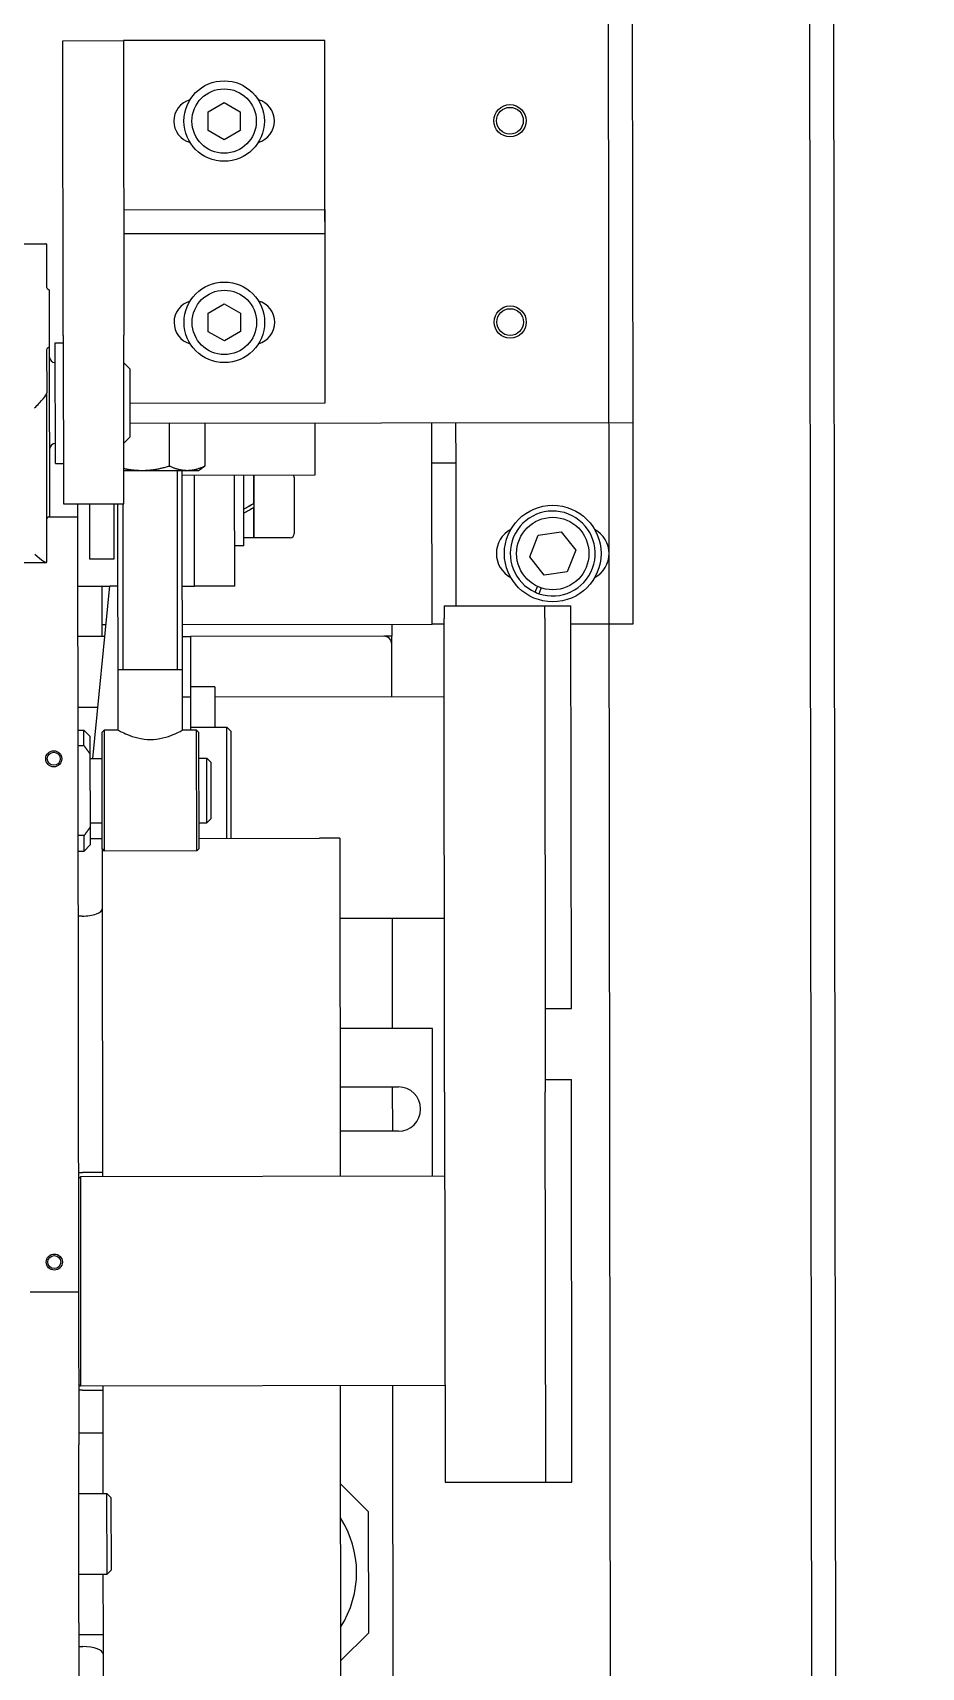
# Model space of a CAD drawing. Header units: feet. Extents: x -99009 to 3252343, y -11094690 to 9035152.
# Drawn here: x 2520454.6 to 2520675.4, y -1972997.9 to -1972591.9 of the extents above; entities that cross this region are included whole.
import ezdxf

# ---------------------------------------------------------------- set-up
doc = ezdxf.new("R2010")
doc.units = ezdxf.units.FT
for name, color, linetype in [('1', 1, 'Continuous'), ('K-LINE', 7, 'Continuous'), ('栗本図面枠', 7, 'Continuous')]:
    doc.layers.add(name, color=color, linetype=linetype)

# ---------------------------------------------------------------- blocks, each defined once
blk = doc.blocks.new('K24582845e8a56')
at = {"layer": '栗本図面枠', "color": 1}
for p, q in [((-3309.55, 250), (-4554.55, 250)), ((-3309.55, 244), (-4548.55, 244)), ((-3832.05, 200), (-3932.05, 200)), ((-3782.05, 200), (-3832.05, 200)), ((-3832.05, 75), (-3832.05, 200)), ((-3782.05, 184.5), (-3782.05, 200)), ((-3359.55, 194), (-4498.55, 194)), ((-3804.92, 182.13), (-3800.39, 185.71)), ((-3800.39, 185.71), (-3795.02, 183.58)), ((-3795.02, 183.58), (-3794.19, 177.87)), ((-3686.55, 184.5), (-3786.55, 184.5)), ((-3786.55, 178), (-3786.55, 184.5)), ((-3686.55, 178), (-3686.55, 184.5)), ((-3568.91, 184.5), (-3668.91, 184.5)), ((-3668.91, 178), (-3668.91, 184.5)), ((-3568.91, 178), (-3568.91, 184.5)), ((-3804.08, 176.42), (-3804.92, 182.13)), ((-3798.72, 174.29), (-3804.08, 176.42)), ((-3794.19, 177.87), (-3798.72, 174.29)), ((-3789.95, 175.64), (-3791.39, 176.21)), ((-3791.02, 177.14), (-3789.58, 176.57)), ((-3783.47, 178), (-3786.55, 178)), ((-3786.55, 153), (-3786.55, 178)), ((-3783.47, 178), (-3786.55, 178)), ((-3783.47, 178), (-3665.83, 178)), ((-3568.91, 178), (-3665.83, 178)), ((-3568.91, 178), (-3665.83, 178)), ((-3568.91, 153), (-3568.91, 178)), ((-3822.05, 156), (-3832.05, 156)), ((-3822.05, 156), (-3822.05, 150)), ((-3786.55, 156), (-3822.05, 156)), ((-3786.55, 153), (-3783.47, 153)), ((-3665.83, 153), (-3783.47, 153)), ((-3782.05, 153), (-3782.05, 150)), ((-3764.05, 96), (-3764.05, 153)), ((-3709.05, 127), (-3709.05, 153)), ((-3665.83, 153), (-3568.91, 153)), ((-3644.91, 153), (-3644.91, 62.5)), ((-3592.91, 153), (-3592.91, 62.5)), ((-3822.05, 150), (-3832.05, 150)), ((-3782.05, 150), (-3822.05, 150)), ((-3782.05, 88), (-3782.05, 150)), ((-3644.91, 150), (-3681.62, 150)), ((-3681.62, 150), (-3681.62, 127)), ((-3782.05, 140), (-3779.05, 140)), ((-3779.05, 140), (-3779.05, 138)), ((-3777.05, 140), (-3779.05, 140)), ((-3764.05, 140), (-3777.05, 140)), ((-3709.05, 140), (-3681.62, 140)), ((-3667.12, 127), (-3667.12, 141.5)), ((-3667.12, 140), (-3656.12, 140)), ((-3656.12, 141.5), (-3656.12, 127)), ((-3592.91, 140), (-3488.05, 140)), ((-3779.05, 138), (-3779.05, 90)), ((-3568.55, 127), (-3561.55, 134)), ((-3531.55, 134), (-3561.55, 134)), ((-3531.55, 134), (-3524.55, 127)), ((-3728.91, 127), (-3728.91, 122)), ((-3728.91, 127), (-3644.91, 127)), ((-3592.91, 127), (-3508.91, 127)), ((-3837.05, 123.5), (-3927.05, 123.5)), ((-3927.05, 123.5), (-3927.05, 73.5)), ((-3885.05, 123.5), (-3879.05, 123.5)), ((-3885.05, 73.5), (-3885.05, 123.5)), ((-3879.05, 123.5), (-3879.05, 73.5)), ((-3837.05, 75), (-3837.05, 123.5)), ((-3728.91, 92), (-3728.91, 122)), ((-3819.12, 121), (-3832.05, 121)), ((-3819.12, 88), (-3819.12, 121)), ((-3818.55, 115.8), (-3804.55, 115.8)), ((-3803.55, 114.8), (-3803.55, 105.8)), ((-3812.07, 105.8), (-3819.12, 105.8)), ((-3819.12, 105.8), (-3803.55, 105.8)), ((-3803.55, 105.8), (-3811.07, 105.8)), ((-3803.55, 105.8), (-3803.55, 103.3)), ((-3911.67, 98.5), (-3909.36, 102.5)), ((-3909.36, 102.5), (-3904.74, 102.5)), ((-3904.74, 102.5), (-3902.43, 98.5)), ((-3861.67, 98.5), (-3859.36, 102.5)), ((-3859.36, 102.5), (-3854.74, 102.5)), ((-3854.74, 102.5), (-3852.43, 98.5)), ((-3801.55, 103.3), (-3819.12, 103.3)), ((-3801.55, 103.3), (-3801.55, 101)), ((-3909.36, 94.5), (-3911.67, 98.5)), ((-3902.43, 98.5), (-3904.74, 94.5)), ((-3859.36, 94.5), (-3861.67, 98.5)), ((-3852.43, 98.5), (-3854.74, 94.5)), ((-3791.55, 101), (-3819.12, 101)), ((-3791.55, 101), (-3791.55, 91)), ((-3755.55, 100), (-3756.55, 99)), ((-3728.91, 99), (-3756.55, 99)), ((-3756.55, 90), (-3756.55, 99)), ((-3755.55, 100), (-3728.91, 100)), ((-3904.74, 94.5), (-3909.36, 94.5)), ((-3854.74, 94.5), (-3859.36, 94.5)), ((-3821.39, 93.67), (-3832.05, 93.67)), ((-3766.55, 96), (-3766.45, 96)), ((-3766.55, 96), (-3766.55, 90)), ((-3766.45, 96), (-3756.55, 96)), ((-3747.79, 95), (-3748.79, 94)), ((-3732.79, 94), (-3748.79, 94)), ((-3748.79, 92), (-3748.79, 94)), ((-3747.79, 95), (-3733.79, 95)), ((-3733.79, 95), (-3732.79, 94)), ((-3732.79, 92), (-3732.79, 94)), ((-3820.31, 92), (-3820.78, 92.81)), ((-3820.31, 89.26), (-3820.31, 92)), ((-3791.55, 91), (-3819.12, 91)), ((-3791.55, 91), (-3819.12, 91)), ((-3791.55, 88), (-3791.55, 91)), ((-3779.05, 90), (-3764.05, 90)), ((-3779.05, 88), (-3779.05, 90)), ((-3764.05, 90), (-3755.79, 90)), ((-3764.05, 88), (-3764.05, 90)), ((-3755.29, 92), (-3755.79, 91.5)), ((-3755.79, 91.5), (-3755.79, 88)), ((-3725.79, 91.5), (-3755.79, 91.5)), ((-3755.29, 92), (-3726.29, 92)), ((-3726.29, 92), (-3725.79, 91.5)), ((-3725.79, 91.5), (-3725.79, 68.5)), ((-3820.31, 78.02), (-3820.31, 89.26)), ((-3755.79, 88), (-3820.31, 88)), ((-3770.79, 88), (-3770.79, 72)), ((-3821.39, 84.86), (-3832.05, 84.86)), ((-3820.31, 73.5), (-3820.31, 78.02)), ((-3927.05, 73.5), (-3853.87, 73.5)), ((-3927.05, 58.5), (-3927.05, 73.5)), ((-3812.05, 73.5), (-3853.87, 73.5)), ((-3845.55, 75), (-3847.05, 73.5)), ((-3845.55, 75), (-3828.55, 75)), ((-3828.55, 75), (-3827.05, 73.5)), ((-3812.05, 58.5), (-3812.05, 73.5)), ((-3755.79, 72), (-3812.05, 72)), ((-3812.05, 71), (-3798.31, 71)), ((-3798.31, 71), (-3798.31, 65)), ((-3791.62, 70), (-3791.62, 72)), ((-3748.79, 65.72), (-3791.62, 70)), ((-3791.55, 62), (-3791.55, 69.99)), ((-3782.05, 68), (-3782.05, 69.04)), ((-3755.79, 72), (-3755.79, 68.5)), ((-3565.21, 70), (-3566.21, 69)), ((-3565.21, 70), (-3547.21, 70)), ((-3547.21, 70), (-3546.21, 69)), ((-3798.31, 65), (-3812.05, 65)), ((-3791.55, 68), (-3782.05, 68)), ((-3782.05, 68), (-3779.05, 68)), ((-3779.05, 68.74), (-3779.05, 62)), ((-3761.55, 62), (-3761.55, 66.99)), ((-3755.79, 68.5), (-3725.79, 68.5)), ((-3755.29, 68), (-3755.79, 68.5)), ((-3754.29, 65), (-3755.79, 63.5)), ((-3726.29, 68), (-3755.29, 68)), ((-3754.29, 65), (-3749.86, 65)), ((-3749.86, 65), (-3731.72, 65)), ((-3748.79, 65), (-3748.79, 68)), ((-3732.79, 65), (-3732.79, 68)), ((-3731.72, 65), (-3727.29, 65)), ((-3728.91, 65), (-3728.91, 68)), ((-3727.29, 65), (-3725.79, 63.5)), ((-3726.29, 68), (-3725.79, 68.5)), ((-3726.29, 68), (-3711.44, 68)), ((-3711.44, 68), (-3645.91, 68)), ((-3645.91, 68), (-3645.91, 63)), ((-3645.91, 68), (-3644.91, 68)), ((-3592.91, 68), (-3591.91, 68)), ((-3591.91, 63), (-3591.91, 68)), ((-3591.91, 68), (-3581.21, 68)), ((-3581.21, 68), (-3581.11, 68)), ((-3581.21, 68), (-3581.21, 62)), ((-3581.11, 68), (-3566.21, 68)), ((-3546.21, 69), (-3566.21, 69)), ((-3566.21, 62), (-3566.21, 69)), ((-3546.21, 62), (-3546.21, 69)), ((-3546.21, 68), (-3531.31, 68)), ((-3531.31, 68), (-3531.21, 68)), ((-3531.21, 62), (-3531.21, 68)), ((-3531.21, 68), (-3526.38, 68)), ((-3526.38, 68), (-3508.91, 68)), ((-3812.05, 62), (-3808.71, 62)), ((-3808.71, 62), (-3808.71, 54.66)), ((-3808.71, 62), (-3616.21, 62)), ((-3751.97, 63.5), (-3755.79, 63.5)), ((-3755.79, 62), (-3755.79, 63.5)), ((-3751.97, 62), (-3751.97, 63.5)), ((-3729.61, 63.5), (-3729.61, 62)), ((-3725.79, 63.5), (-3729.61, 63.5)), ((-3725.79, 62), (-3725.79, 63.5)), ((-3709.62, 63), (-3709.62, 62)), ((-3645.91, 62), (-3645.91, 63)), ((-3644.91, 62.5), (-3592.91, 62.5)), ((-3644.41, 62), (-3644.91, 62.5)), ((-3616.21, 62), (-3616.21, 50)), ((-3616.21, 62), (-3578.32, 62)), ((-3593.41, 62), (-3592.91, 62.5)), ((-3591.91, 63), (-3591.91, 62)), ((-3534.11, 62), (-3578.32, 62)), ((-3534.11, 62), (-3496.21, 62)), ((-3528.2, 62), (-3528.2, 63)), ((-3853.87, 58.5), (-3927.05, 58.5)), ((-3853.87, 58.5), (-3812.05, 58.5)), ((-3852.05, 56.5), (-3852.05, 58.5)), ((-3822.05, 56.5), (-3822.05, 58.5)), ((-3876.64, 46.25), (-3876.64, 54.21)), ((-3876.5, 54.35), (-3865.82, 54.35)), ((-3865.22, 55), (-3850.9, 55)), ((-3822.05, 56.5), (-3852.05, 56.5)), ((-3850.9, 55), (-3808.89, 55)), ((-3850.3, 54.35), (-3839.61, 54.35)), ((-3797.61, 54.35), (-3839.61, 54.35)), ((-3797.47, 34.9), (-3797.47, 54.21))]:
    blk.add_line(p, q, dxfattribs=at)
at = {"layer": '栗本図面枠', "color": 1, "ltscale": 11.979922}
blk.add_line((-3770.79, 86.79), (-3820.31, 86.79), dxfattribs=at)
at = {"layer": '栗本図面枠', "color": 1, "ltscale": 13.308911}
blk.add_line((-3812.05, 73.21), (-3770.79, 73.21), dxfattribs=at)
at = {"layer": '栗本図面枠', "color": 1}
for centre, radius in [((-3799.55, 180), 12), ((-3799.55, 180), 9), ((-3907.05, 169.5), 3.32), ((-3857.05, 169.5), 3.32), ((-3907.05, 98.5), 10), ((-3907.05, 98.5), 8), ((-3857.05, 98.5), 10), ((-3857.05, 98.5), 8), ((-3748.71, 56), 1.62), ((-3623.71, 56), 1.62)]:
    blk.add_circle(centre, radius, dxfattribs=at)
at = {"layer": '栗本図面枠', "color": 1, "ltscale": 12.159042}
for centre in [(-3907.05, 169.5), (-3857.05, 169.5)]:
    blk.add_circle(centre, 4, dxfattribs=at)
at = {"layer": '栗本図面枠', "color": 1, "ltscale": 4.786925}
for centre in [(-3748.71, 56), (-3623.71, 56)]:
    blk.add_circle(centre, 2, dxfattribs=at)
at = {"layer": '栗本図面枠', "color": 1}
for centre, radius, start, end in [((-3799.55, 187.25), 6.75, 27.9506, 152.0494), ((-3799.55, 180), 10.55, 341.0151, 335.5822), ((-3799.55, 180), 10.55, 335.5822, 341.0151), ((-3799.55, 172.75), 6.75, 207.9506, 332.0494), ((-3661.62, 141.5), 5.5, 0, 180), ((-3777.05, 138), 2, 90, 180), ((-3546.55, 106), 25, 57.1401, 122.8599), ((-3818.55, 114.8), 1, 90, 124.1942), ((-3804.55, 114.8), 1, 0, 90), ((-3907.05, 105.5), 5.5, 15.6334, 164.3666), ((-3857.05, 105.5), 5.5, 15.6334, 164.3666), ((-3907.05, 91.5), 5.5, 195.6334, 344.3666), ((-3857.05, 91.5), 5.5, 195.6334, 344.3666), ((-3848.65, 56.6), 1.6, 270, 356.4167), ((-3825.45, 56.6), 1.6, 183.5833, 270)]:
    blk.add_arc(centre, radius, start, end, dxfattribs=at)
for centre, major_axis, ratio, start_param, end_param in [((-3811.55, 104.93), (-8, 13.86), 0.000906, 1.507732, 1.68847), ((-3811.55, 104.93), (-5.1, 8.83), 0.000906, 1.472076, 1.75632), ((-3811.55, 106.67), (-8, 13.86), 0.000906, 1.632814, 1.81565), ((-3711.44, 63), (0, -5), 0.36397, 1.570796, 3.141593), ((-3526.38, 63), (0, 5), 0.36397, 0, 1.570796), ((-3873.64, 51.35), (-2.97, 2.97), 0.152176, 6.132168, 6.434202), ((-3865.82, 57.85), (0, -3.5), 0.297463, 0, 0.619299), ((-3850.3, 57.85), (0, -3.5), 0.297463, 5.663887, 6.283185), ((-3836.75, 51.35), (2.97, -2.97), 0.152176, 1.419779, 2.990576), ((-3808.29, 57.85), (0, -3.5), 0.297463, 5.663887, 6.283185), ((-3800.47, 51.35), (2.97, 2.97), 0.152176, 4.863406, 6.434202)]:
    blk.add_ellipse(centre, major_axis=major_axis, ratio=ratio, start_param=start_param, end_param=end_param, dxfattribs=at)
for points, weights in [([(-3821.39, 93.67), (-3821.02, 93.22), (-3820.78, 92.81)], [1, 1.01261917958, 1.0168471419]), ([(-3820.31, 89.26), (-3820.31, 91.31), (-3821.39, 93.67)], [1, 1.0379548493, 1]), ([(-3821.39, 84.86), (-3820.31, 87.22), (-3820.31, 89.26)], [1, 1.0379548493, 1]), ([(-3820.31, 78.02), (-3820.31, 81.2), (-3821.39, 84.86)], [1, 1.0379548493, 1]), ([(-3820.8, 73.5), (-3820.31, 75.84), (-3820.31, 78.02)], [1.01649080627, 1.02584689427, 1]), ([(-3751.97, 63.5), (-3750.86, 64.33), (-3749.86, 65)], [1, 1.00275495772, 1]), ([(-3731.72, 65), (-3730.72, 64.33), (-3729.61, 63.5)], [1, 1.00275495772, 1])]:
    blk.add_rational_spline(points, weights, degree=2, dxfattribs=at)
blk.add_open_spline([(-3755.79, 72), (-3755.79, 72), (-3755.67, 72.21), (-3755.26, 73.03), (-3754.97, 73.65), (-3754.4, 75.04), (-3754.08, 75.93), (-3753.62, 77.89), (-3753.48, 78.97), (-3753.48, 81.03), (-3753.62, 82.11), (-3754.08, 84.07), (-3754.4, 84.96), (-3754.97, 86.35), (-3755.26, 86.97), (-3755.67, 87.79), (-3755.79, 88), (-3755.79, 88)], degree=3, knots=[1.234057, 1.234057, 1.234057, 1.234057, 1.542004, 1.542004, 1.84995, 1.84995, 2.159032, 2.159032, 2.468114, 2.468114, 2.777196, 2.777196, 3.086278, 3.086278, 3.394224, 3.394224, 3.702171, 3.702171, 3.702171, 3.702171], dxfattribs=at)

msp = doc.modelspace()

# ---------------------------------------------------------------- linework, layer by layer
at = {"layer": '1'}
msp.add_arc((2520410.24778, -1978395.99612), 100000, 84.1346387202, 194.3871675539, dxfattribs=at)

# ---------------------------------------------------------------- block references
at = {"layer": 'K-LINE', "color": 2, "linetype": 'Continuous', "lineweight": 15, "rotation": 270.0650517140735}
msp.add_blockref('K24582845e8a56', (2520408.11897, -1976520.99344), dxfattribs=at)

doc.saveas('drawing.dxf')
